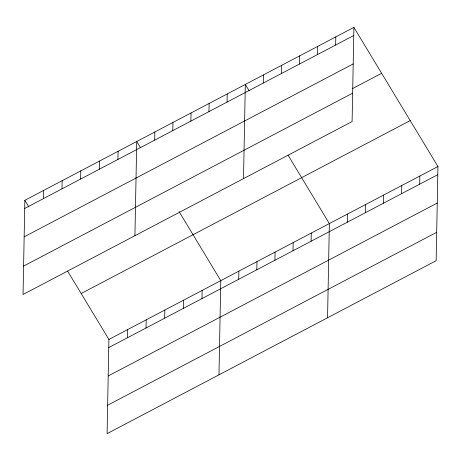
<?xml version="1.0" encoding="UTF-8"?>
<svg xmlns="http://www.w3.org/2000/svg" width="461" height="461" viewBox="0 0 461 461"><rect width="100%" height="100%" fill="white"/><g stroke="black" fill="none" stroke-linecap="round" stroke-linejoin="round"><path stroke-width="0.69" d="M24.859 200.299L23.05 294.487L352.1 121.56L353.904 27.372L24.859 200.299L28.928 207.029M43.346 198.645L43.507 190.497M61.993 188.843L62.149 180.7M80.64 179.047L80.796 170.898M99.288 169.245L99.443 161.102M67.611 271.08L108.9 339.44L107.096 433.628L436.141 260.701L437.95 166.513L353.904 27.372M117.93 159.448L118.091 151.3M127.392 337.786L127.547 329.638M134.929 235.692L136.733 141.504L140.432 147.624M146.039 327.984L146.195 319.842M154.677 140.138L154.833 131.99M164.686 318.188L164.842 310.04M172.771 130.624L172.933 122.482M183.328 308.386L183.484 300.244M190.871 121.116L191.027 112.968M201.976 298.59L202.131 290.442M208.971 111.602L209.127 103.46M218.969 374.833L220.779 280.64L179.122 211.68M227.066 102.094L227.221 93.946M238.717 279.28L238.879 271.131M243.512 178.626L245.321 84.438L249.021 90.558M256.817 269.766L256.973 261.623M263.26 83.072L263.415 74.924M274.917 260.258L275.073 252.109M281.36 73.558L281.515 65.416M293.012 250.744L293.167 242.601M299.46 64.05L299.615 55.902M311.112 241.236L311.267 233.087M317.554 54.536L317.71 46.394M327.558 317.767L329.361 223.579L288.073 155.219M335.654 45.028L335.81 36.88M347.306 222.214L347.461 214.065M365.406 212.7L365.561 204.557M383.5 203.192L383.656 195.043M401.6 193.678L401.756 185.535M419.694 184.17L419.85 176.021M24.704 208.441L353.748 35.514M24.156 236.839L353.207 63.912M352.308 88.702L381.639 73.287M23.597 266.095L352.642 93.168M81.171 293.519L410.215 120.592M108.9 339.44L437.95 166.513M108.744 347.582L437.794 174.656M108.202 375.98L437.247 203.053M107.638 405.236L436.688 232.309"/></g></svg>
